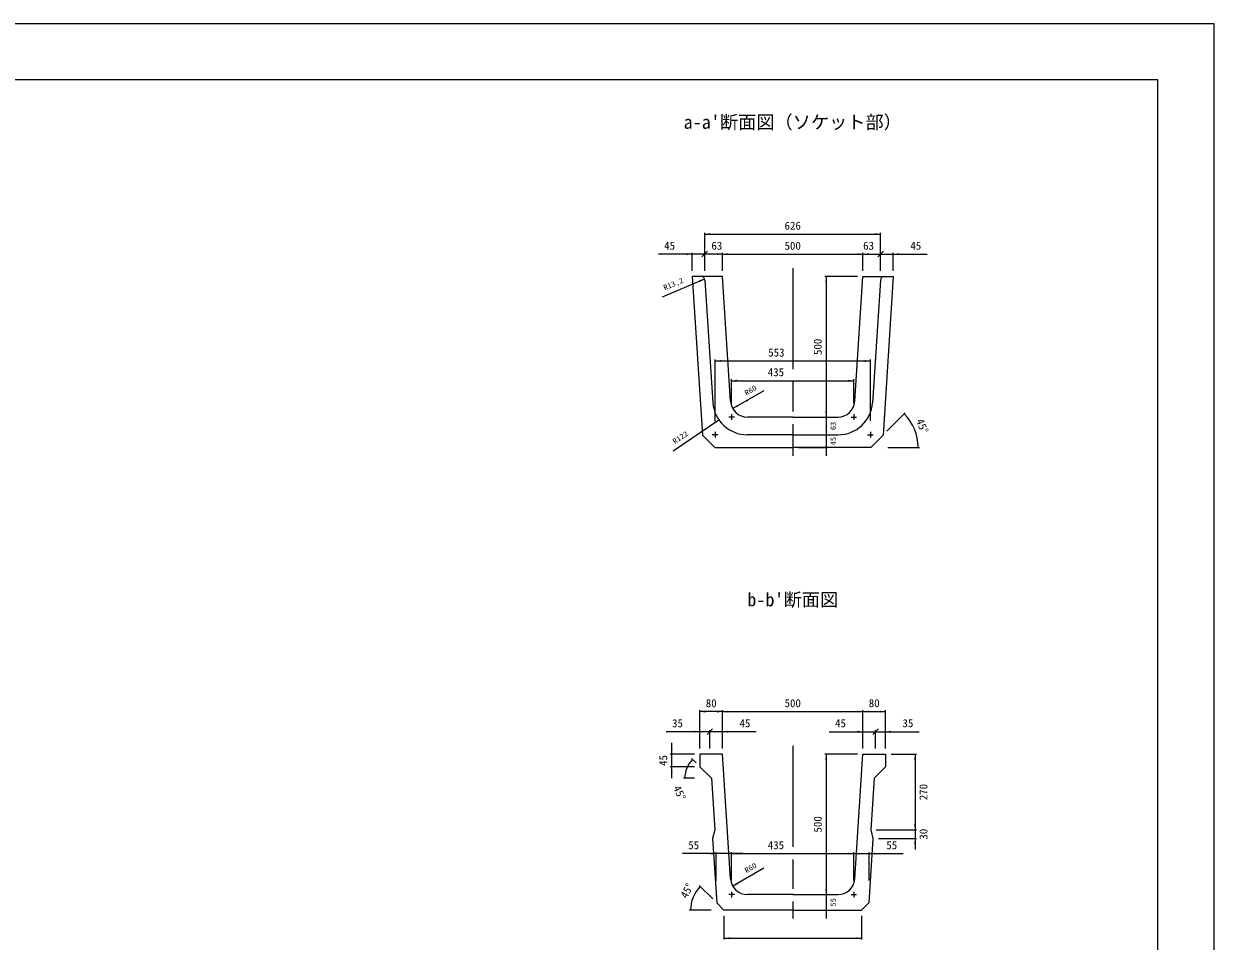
# Model space of a CAD drawing. Units: millimetres at full size. Extents: x 269 to 8669, y 200 to 6140.
# Drawn here: x 4433 to 8669, y 2874 to 6140 of the extents above; entities that cross this region are included whole.
import ezdxf
from ezdxf.enums import TextEntityAlignment as Align

# ---------------------------------------------------------------- set-up
doc = ezdxf.new("R2010")
doc.units = ezdxf.units.MM
doc.header["$LTSCALE"] = 30
doc.linetypes.add('CHAIN', pattern=[18.5, 12, -1.5, 3.5, -1.5])
for name, color, linetype, lineweight in [('DEFPOINTS_4', 1, 'Continuous', 13), ('センター', 4, 'CHAIN', 15), ('図', 7, 'Continuous', 13), ('外枠', 7, 'Continuous', 13), ('寸法', 7, 'Continuous', 15)]:
    doc.layers.add(name, color=color, linetype=linetype, lineweight=lineweight)
doc.styles.add('ＭＳ ゴシック', font='')
doc.styles.get('ＭＳ ゴシック').set_extended_font_data('MS Gothic')

# ---------------------------------------------------------------- blocks, each defined once
blk = doc.blocks.new('filled_arrow')
at = {"color": 0, "linetype": 'Continuous', "lineweight": -2}
blk.add_solid([(7.5, 1.25), (0, 0), (7.5, -1.25)], dxfattribs=at)
blk = doc.blocks.new('slash')
at = {"color": 0, "linetype": 'Continuous', "lineweight": -2}
blk.add_line((-1.768, -1.768), (1.768, 1.768), dxfattribs=at)

msp = doc.modelspace()

# ---------------------------------------------------------------- linework, layer by layer
at = {"layer": 'DEFPOINTS_4'}
msp.add_lwpolyline([(269.38, 200.29), (8669.38, 200.29), (8669.38, 6140.29), (269.38, 6140.29)], close=True, dxfattribs=at)
at = {"layer": 'センター'}
for p, q in [((7169.38, 5270.29), (7169.38, 4602.29)), ((6951.88, 4750.29), (6951.88, 4730.29)), ((7386.88, 4750.29), (7386.88, 4730.29)), ((6961.88, 4740.29), (6941.88, 4740.29)), ((7376.88, 4740.29), (7396.88, 4740.29)), ((6902.98, 4677.29), (6882.98, 4677.29)), ((6892.88, 4687.29), (6892.88, 4667.29)), ((7435.88, 4677.29), (7455.88, 4677.29)), ((7445.88, 4687.29), (7445.88, 4667.29)), ((7169.38, 3570.29), (7169.38, 2955.29)), ((6951.88, 3050.29), (6951.88, 3030.29)), ((7386.88, 3050.29), (7386.88, 3030.29)), ((6961.88, 3040.29), (6941.88, 3040.29)), ((7376.88, 3040.29), (7396.88, 3040.29))]:
    msp.add_line(p, q, dxfattribs=at)
at = {"layer": '図'}
for p, q in [((6919.38, 5240.29), (6811.38, 5240.29)), ((6811.38, 5240.29), (6848.05, 4676.12)), ((6857.18, 5227.94), (6885.48, 4791.4)), ((6948.23, 4796.4), (6919.38, 5240.29)), ((7390.53, 4796.4), (7419.38, 5240.29)), ((7419.38, 5240.29), (7527.38, 5240.29)), ((7481.58, 5227.94), (7453.28, 4791.4)), ((7527.38, 5240.29), (7490.71, 4676.12)), ((7169.38, 4740.29), (7008.11, 4740.29)), ((7169.38, 4740.29), (7330.66, 4740.29)), ((6848.05, 4676.12), (6891.88, 4632.29)), ((7169.38, 4677.29), (7007.23, 4677.29)), ((7169.38, 4677.29), (7331.53, 4677.29)), ((7490.71, 4676.12), (7446.88, 4632.29)), ((6891.88, 4632.29), (7169.38, 4632.29)), ((7446.88, 4632.29), (7169.38, 4632.29)), ((6919.38, 3540.29), (6839.38, 3540.29)), ((6839.38, 3540.29), (6839.38, 3495.29)), ((6948.23, 3096.4), (6919.38, 3540.29)), ((7390.53, 3096.4), (7419.38, 3540.29)), ((7419.38, 3540.29), (7499.38, 3540.29)), ((7499.38, 3540.29), (7499.38, 3495.29)), ((6839.38, 3495.29), (6879.94, 3454.73)), ((7499.38, 3495.29), (7458.82, 3454.73)), ((6879.94, 3454.73), (6891.93, 3270.29)), ((7458.82, 3454.73), (7446.83, 3270.29)), ((6891.93, 3270.29), (6883.88, 3240.29)), ((7446.83, 3270.29), (7454.88, 3240.29)), ((6883.88, 3240.29), (6898.79, 3010.88)), ((7454.88, 3240.29), (7439.97, 3010.88)), ((6898.79, 3010.88), (6924.38, 2985.29)), ((7169.38, 3040.29), (7008.11, 3040.29)), ((7169.38, 3040.29), (7330.66, 3040.29)), ((7439.97, 3010.88), (7414.38, 2985.29)), ((7169.38, 2985.29), (6924.38, 2985.29)), ((7169.38, 2985.29), (7414.38, 2985.29))]:
    msp.add_line(p, q, dxfattribs=at)
for centre, radius, start, end in [((6844.01, 5227.09), 13.2, 3.70937, 90), ((7494.75, 5227.09), 13.2, 90, 176.29063), ((7007.23, 4799.29), 122, 183.70937, 270.03557), ((7008.11, 4800.29), 60, 183.71899, 270), ((7330.66, 4800.29), 60, 270, 356.28101), ((7331.53, 4799.29), 122, 269.96443, 356.29063), ((7008.11, 3100.29), 60, 183.71899, 270), ((7330.66, 3100.29), 60, 270, 356.28101)]:
    msp.add_arc(centre, radius, start, end, dxfattribs=at)
at = {"layer": '外枠'}
msp.add_lwpolyline([(669.38, 400.29), (8469.38, 400.29), (8469.38, 5940.29), (669.38, 5940.29)], close=True, dxfattribs=at)
at = {"layer": '寸法'}
for p, q in [((6856.38, 5260.29), (6856.38, 5396.67)), ((6856.38, 5391.67), (7482.38, 5391.67)), ((7482.38, 5260.29), (7482.38, 5396.67)), ((6876.38, 5320.29), (6691.38, 5320.29)), ((6811.38, 5260.29), (6811.38, 5325.29)), ((6856.38, 5260.29), (6856.38, 5325.29)), ((6856.38, 5260.29), (6856.38, 5325.29)), ((6919.38, 5320.29), (6856.38, 5320.29)), ((6919.38, 5260.29), (6919.38, 5325.29)), ((6919.38, 5260.29), (6919.38, 5325.29)), ((6919.38, 5320.29), (7419.38, 5320.29)), ((7419.38, 5260.29), (7419.38, 5325.29)), ((7419.38, 5260.29), (7419.38, 5325.29)), ((7419.38, 5320.29), (7482.38, 5320.29)), ((7462.38, 5320.29), (7647.38, 5320.29)), ((7482.38, 5260.29), (7482.38, 5325.29)), ((7482.38, 5260.29), (7482.38, 5325.29)), ((7527.38, 5260.29), (7527.38, 5325.29)), ((6705.74, 5168.85), (6856.17, 5232.21)), ((7399.38, 5240.29), (7283.43, 5240.29)), ((7288.43, 5240.29), (7288.43, 4740.29)), ((6892.88, 4727.29), (6892.88, 4944.97)), ((6892.88, 4939.97), (7445.88, 4939.97)), ((7445.88, 4727.29), (7445.88, 4944.97)), ((6951.88, 4790.29), (6951.88, 4874.85)), ((7386.88, 4790.29), (7386.88, 4874.85)), ((6951.88, 4869.85), (7386.88, 4869.85)), ((7066.56, 4833.82), (6956.07, 4770.43)), ((7004.73, 4799.29), (7009.73, 4799.29)), ((7007.23, 4796.79), (7007.23, 4801.79)), ((7504.85, 4690.26), (7569.85, 4755.26)), ((6743.4, 4620.13), (6906.3, 4730.75)), ((7189.38, 4740.29), (7293.43, 4740.29)), ((7189.38, 4740.29), (7293.43, 4740.29)), ((7288.43, 4740.29), (7288.43, 4677.29)), ((7288.43, 4707.29), (7288.43, 4602.29)), ((7189.38, 4677.29), (7293.43, 4677.29)), ((7189.38, 4677.29), (7293.43, 4677.29)), ((7189.38, 4632.29), (7293.43, 4632.29)), ((7507.86, 4632.29), (7620.78, 4632.29)), ((6839.38, 3560.29), (6839.38, 3696.67)), ((6919.38, 3691.67), (6839.38, 3691.67)), ((6919.38, 3560.29), (6919.38, 3696.67)), ((6919.38, 3560.29), (6919.38, 3696.67)), ((6919.38, 3691.67), (7419.38, 3691.67)), ((7419.38, 3560.29), (7419.38, 3696.67)), ((7419.38, 3560.29), (7419.38, 3696.67)), ((7419.38, 3691.67), (7499.38, 3691.67)), ((7499.38, 3560.29), (7499.38, 3696.67)), ((6894.38, 3620.29), (6719.38, 3620.29)), ((7039.38, 3620.29), (6834.38, 3620.29)), ((6839.38, 3560.29), (6839.38, 3625.29)), ((6874.38, 3560.29), (6874.38, 3625.29)), ((6874.38, 3560.29), (6874.38, 3625.29)), ((6919.38, 3560.29), (6919.38, 3625.29)), ((7299.38, 3620.29), (7504.38, 3620.29)), ((7419.38, 3560.29), (7419.38, 3625.29)), ((7444.38, 3620.29), (7619.38, 3620.29)), ((7464.38, 3560.29), (7464.38, 3625.29)), ((7464.38, 3560.29), (7464.38, 3625.29)), ((7499.38, 3560.29), (7499.38, 3625.29)), ((6738.65, 3455.29), (6738.65, 3580.29)), ((6819.38, 3540.29), (6733.65, 3540.29)), ((6825.24, 3509.43), (6809.57, 3525.1)), ((7399.38, 3540.29), (7283.43, 3540.29)), ((7288.43, 3540.29), (7288.43, 3040.29)), ((7519.38, 3540.29), (7609.61, 3540.29)), ((7604.61, 3540.29), (7604.61, 3270.29)), ((6819.38, 3495.29), (6733.65, 3495.29)), ((6819.38, 3454.73), (6780.42, 3454.73)), ((7604.61, 3310.29), (7604.61, 3200.29)), ((7466.83, 3270.29), (7609.61, 3270.29)), ((7466.83, 3270.29), (7609.61, 3270.29)), ((7474.88, 3240.29), (7609.61, 3240.29)), ((6991.88, 3186.16), (6776.88, 3186.16)), ((6896.88, 3090.29), (6896.88, 3191.16)), ((6951.88, 3090.29), (6951.88, 3191.16)), ((6951.88, 3090.29), (6951.88, 3191.16)), ((6951.88, 3186.16), (7386.88, 3186.16)), ((7346.88, 3186.16), (7561.88, 3186.16)), ((7386.88, 3090.29), (7386.88, 3191.16)), ((7386.88, 3090.29), (7386.88, 3191.16)), ((7441.88, 3090.29), (7441.88, 3191.16)), ((7066.56, 3133.82), (6956.07, 3070.43)), ((6884.65, 3025.02), (6836.87, 3072.8)), ((7288.43, 3070.29), (7288.43, 2955.29)), ((7189.38, 3040.29), (7293.43, 3040.29)), ((7244.38, 3040.29), (7293.43, 3040.29)), ((6878.79, 2985.29), (6800.62, 2985.29)), ((7244.38, 2985.29), (7293.43, 2985.29)), ((6924.38, 2965.29), (6924.38, 2879.96)), ((7414.38, 2965.29), (7414.38, 2879.96)), ((6924.38, 2884.96), (7414.38, 2884.96))]:
    msp.add_line(p, q, dxfattribs=at)
for centre, radius, start, end in [((7446.88, 4632.29), 168.9, 0, 45), ((6879.94, 3454.73), 94.52, 135, 180), ((6924.38, 2985.29), 118.76, 135, 180)]:
    msp.add_arc(centre, radius, start, end, dxfattribs=at)

# ---------------------------------------------------------------- block references
for name, p, xscale, yscale in [('filled_arrow', (6856.38, 5391.67), 2.67, 2.67), ('slash', (6856.38, 5320.29), 5.66, 5.66), ('slash', (6856.38, 5320.29), 5.66, 5.66), ('filled_arrow', (6919.38, 5320.29), 2.67, 2.67), ('filled_arrow', (7419.38, 5320.29), 2.67, 2.67), ('filled_arrow', (7527.38, 5320.29), 2.67, 2.67), ('filled_arrow', (6892.88, 4939.97), 2.67, 2.67), ('filled_arrow', (6951.88, 4869.85), 2.67, 2.67), ('filled_arrow', (6839.38, 3691.67), 2.67, 2.67), ('filled_arrow', (6919.38, 3691.67), 2.67, 2.67), ('filled_arrow', (7419.38, 3691.67), 2.67, 2.67), ('slash', (6874.38, 3620.29), 5.66, 5.66), ('filled_arrow', (6919.38, 3620.29), 2.67, 2.67), ('slash', (7464.38, 3620.29), 5.66, 5.66), ('filled_arrow', (7499.38, 3620.29), 2.67, 2.67), ('filled_arrow', (6951.88, 3186.16), 2.67, 2.67), ('filled_arrow', (6951.88, 3186.16), 2.67, 2.67), ('filled_arrow', (7441.88, 3186.16), 2.67, 2.67), ('filled_arrow', (6924.38, 2884.96), 2.67, 2.67)]:
    msp.add_blockref(name, p, dxfattribs=dict(at, xscale=xscale, yscale=yscale))
for name, p, xscale, yscale, rotation in [('filled_arrow', (7482.38, 5391.67), 2.67, 2.67, 180), ('filled_arrow', (6811.38, 5320.29), 2.67, 2.67, 180), ('filled_arrow', (6919.38, 5320.29), 2.67, 2.67, 180), ('filled_arrow', (7419.38, 5320.29), 2.67, 2.67, 180), ('slash', (7482.38, 5320.29), 5.66, 5.66, 180), ('slash', (7482.38, 5320.29), 5.66, 5.66, 180), ('filled_arrow', (6856.17, 5232.21), 2.67, 2.67, 202.8), ('filled_arrow', (7288.43, 5240.29), 2.67, 2.67, 270), ('filled_arrow', (7445.88, 4939.97), 2.67, 2.67, 180), ('filled_arrow', (7386.88, 4869.85), 2.67, 2.67, 180), ('filled_arrow', (6956.07, 4770.43), 2.67, 2.67, 29.8), ('filled_arrow', (7288.43, 4740.29), 2.67, 2.67, 90), ('filled_arrow', (7566.31, 4751.72), 1.33, 1.33, 313.3), ('filled_arrow', (6906.3, 4730.75), 2.67, 2.67, 214.2), ('filled_arrow', (7288.43, 4740.29), 2, 2, 270), ('filled_arrow', (7288.43, 4677.29), 2, 2, 90), ('filled_arrow', (7288.43, 4677.29), 2, 2, 90), ('filled_arrow', (7288.43, 4632.29), 2, 2, 270), ('filled_arrow', (7615.78, 4632.29), 1.33, 1.33, 91.7), ('filled_arrow', (6919.38, 3691.67), 2.67, 2.67, 180), ('filled_arrow', (7419.38, 3691.67), 2.67, 2.67, 180), ('filled_arrow', (7499.38, 3691.67), 2.67, 2.67, 180), ('filled_arrow', (6839.38, 3620.29), 2.67, 2.67, 180), ('slash', (6874.38, 3620.29), 5.66, 5.66, 180), ('filled_arrow', (7419.38, 3620.29), 2.67, 2.67, 180), ('slash', (7464.38, 3620.29), 5.66, 5.66, 180), ('filled_arrow', (6738.65, 3540.29), 2.67, 2.67, 90), ('filled_arrow', (6813.11, 3521.56), 1.33, 1.33, 228), ('filled_arrow', (7288.43, 3540.29), 2.67, 2.67, 270), ('filled_arrow', (7604.61, 3540.29), 2.67, 2.67, 270), ('filled_arrow', (6738.65, 3495.29), 2.67, 2.67, 270), ('filled_arrow', (6785.42, 3454.73), 1.33, 1.33, 87), ('filled_arrow', (7604.61, 3270.29), 2.67, 2.67, 90), ('filled_arrow', (7604.61, 3270.29), 2.67, 2.67, 90), ('filled_arrow', (7604.61, 3240.29), 2.67, 2.67, 270), ('filled_arrow', (6896.88, 3186.16), 2.67, 2.67, 180), ('filled_arrow', (7386.88, 3186.16), 2.67, 2.67, 180), ('filled_arrow', (7386.88, 3186.16), 2.67, 2.67, 180), ('filled_arrow', (6840.41, 3069.26), 1.33, 1.33, 227.4), ('filled_arrow', (6956.07, 3070.43), 2.67, 2.67, 29.8), ('filled_arrow', (7288.43, 3040.29), 2.67, 2.67, 90), ('filled_arrow', (7288.43, 3040.29), 2, 2, 90), ('filled_arrow', (6805.62, 2985.29), 1.33, 1.33, 87.6), ('filled_arrow', (7288.43, 2985.29), 2, 2, 270), ('filled_arrow', (7414.38, 2884.96), 2.67, 2.67, 180)]:
    msp.add_blockref(name, p, dxfattribs=dict(at, xscale=xscale, yscale=yscale, rotation=rotation))

# ---------------------------------------------------------------- texts
at = {"layer": '寸法', "style": 'ＭＳ ゴシック'}
for s, height, p in [("a-a'断面図（ソケット部）", 47.47, (7169.38, 5790.29)), ('626', 28.48, (7169.38, 5421.67)), ('45', 28.48, (6731.38, 5350.29)), ('63', 28.48, (6899.38, 5350.29)), ('500', 28.48, (7169.38, 5350.29)), ('63', 28.48, (7439.38, 5350.29)), ('45', 28.48, (7607.38, 5350.29)), ('553', 28.48, (7111.22, 4969.97)), ('435', 28.48, (7109.59, 4899.85)), ("b-b'断面図", 47.47, (7169.38, 4090.29)), ('80', 28.48, (6879.38, 3721.67)), ('500', 28.48, (7169.38, 3721.67)), ('80', 28.48, (7459.38, 3721.67)), ('35', 28.48, (6759.38, 3650.29)), ('45', 28.48, (6999.38, 3650.29)), ('45', 28.48, (7339.38, 3650.29)), ('35', 28.48, (7579.38, 3650.29)), ('55', 28.48, (6816.88, 3216.16)), ('435', 28.48, (7109.59, 3216.16)), ('55', 28.48, (7521.88, 3216.16))]:
    msp.add_text(s, height=height, dxfattribs=at).set_placement(p, align=Align.MIDDLE_CENTER)
for s, height, rotation, p in [('R13,2', 18.99, 22.839, (6744.54, 5214.13)), ('500', 28.48, 90, (7258.43, 4990.29)), ('R60', 18.99, 29.844, (7019.43, 4835.6)), ('63', 18.99, 90, (7313.43, 4708.79)), ('45°', 28.48, 292.5, (7630.64, 4708.4)), ('R122', 18.99, 34.18, (6769.34, 4667.96)), ('45', 18.99, 90, (7313.43, 4654.79)), ('45', 28.48, 90, (6708.65, 3517.79)), ('270', 28.48, 90, (7634.61, 3405.29)), ('45°', 28.48, 294.669, (6766.79, 3402.76)), ('500', 28.48, 90, (7258.43, 3290.29)), ('30', 28.48, 90, (7634.61, 3255.29)), ('R60', 18.99, 29.844, (7019.43, 3135.6)), ('45°', 28.48, 62.412, (6792.54, 3054.18)), ('55', 18.99, 90, (7313.43, 3012.79))]:
    msp.add_text(s, height=height, rotation=rotation, dxfattribs=at).set_placement(p, align=Align.MIDDLE_CENTER)

doc.saveas('drawing.dxf')
